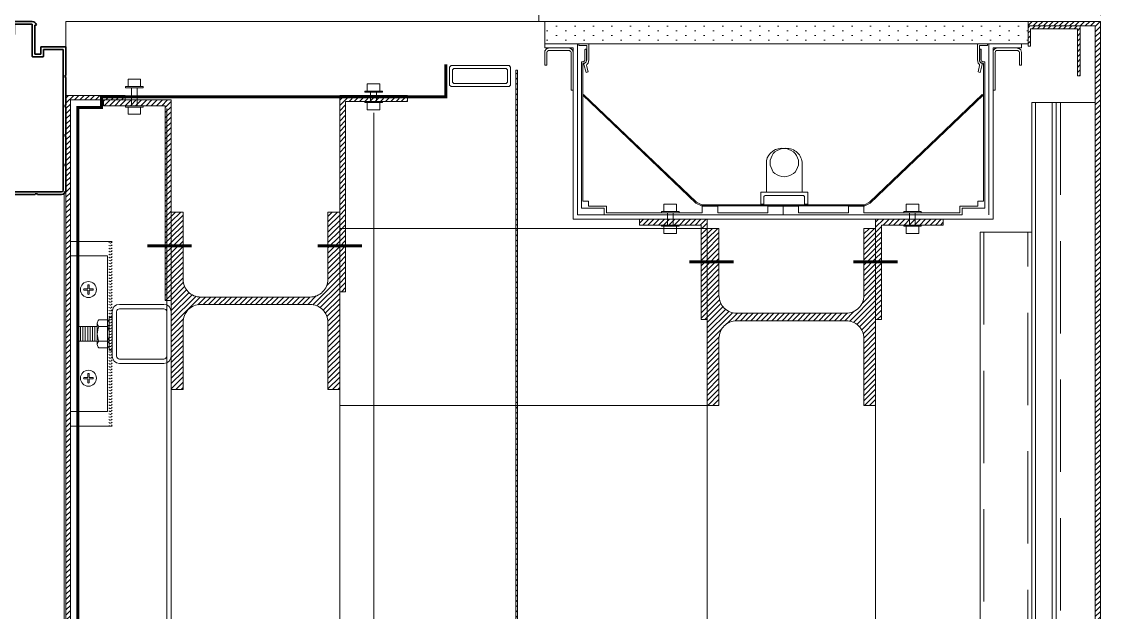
# Model space of a CAD drawing. Extents: x -2012 to 34975, y -1043 to 8321.
# Drawn here: x 6127.8 to 6200.8, y 2509 to 2549 of the extents above; entities that cross this region are included whole.
import ezdxf

# ---------------------------------------------------------------- set-up
doc = ezdxf.new("R2010")
doc.units = 0
doc.header["$LTSCALE"] = 25
doc.header["$PDMODE"] = 1
doc.linetypes.add('DOT2', pattern=[0.125, 0, -0.125])
doc.linetypes.add('HIDDEN', pattern=[0.375, 0.25, -0.125])
doc.layers.get('0').update_dxf_attribs({"color": 9, "lineweight": 9})
for name, color, linetype, lineweight in [('06D', 9, 'Continuous', 9), ('09P', 9, 'Continuous', 9), ('10', 9, 'Continuous', 9), ('15', 9, 'Continuous', 9), ('20', 9, 'DOT2', 9), ('31', 9, 'Continuous', 9), ('33', 9, 'BATTING', 9)]:
    doc.layers.add(name, color=color, linetype=linetype, lineweight=lineweight)
doc.linetypes.add('BATTING', pattern='A,0.0001,-0.1,[134,ltypeshp.shx,S=0.1,R=0,X=-0.1,Y=0],-0.2,[134,ltypeshp.shx,S=0.1,R=180,X=0.1,Y=0],-0.1', length=0.4001000000000002)
pattern_1 = [(135, (-1.360098787570677, -984.9016340087401), (-0.1767766952966369, -0.1767766952966369), [])]
pattern_2 = [(135, (-1.360342882893745, -985.9983857980696), (-0.1767766952966369, -0.1767766952966369), [])]

# ---------------------------------------------------------------- blocks, each defined once
blk = doc.blocks.new('p-dogramakose_trimlinesnap')
at = {"layer": '10', "lineweight": 35}
for p, q in [((2.272693221995723, 11.70999999999912), (4.020000000004074, 11.70999999999912)), ((4.050000000002909, 11.68000000000029), (4.050000000002909, 11.44999999999709)), ((5.949999999997088, 11.68000000000029), (5.949999999997088, 11.44999999999709)), ((5.979999999995925, 11.70999999999912), (7.727306778004277, 11.70999999999912)), ((2.099999999991267, 11.45999999999912), (2.029999999998834, 11.45999999999912)), ((2.099999999991267, 9.5), (2.099999999991267, 11.45999999999912)), ((2.279999999998834, 11.52999999999883), (3.469999999986612, 11.52999999999883)), ((2.279999999998834, 9.349999999998543), (2.279999999998834, 11.52999999999883)), ((3.469999999986612, 11.52999999999883), (3.469999999986612, 10.86000000000058)), ((3.649999999994178, 11.52999999999883), (3.886491470388136, 11.52999999999883)), ((3.649999999994178, 11.52999999999883), (3.649999999994178, 11.01000000000204)), ((3.649999999994178, 11.01000000000204), (4.949999999997088, 11.01000000000204)), ((3.941339745957519, 11.43499999999767), (3.886491470388136, 11.52999999999883)), ((3.967320508076227, 11.41999999999825), (4.020000000004074, 11.41999999999825)), ((4.949999999997088, 10.97000000000116), (4.949999999997088, 11.01000000000204)), ((4.949999999997088, 10.97000000000116), (5.050000000002909, 10.97000000000116)), ((5.050000000002909, 10.97000000000116), (5.050000000002909, 11.01000000000204)), ((5.050000000002909, 11.01000000000204), (6.349999999991268, 11.01000000000204)), ((5.979999999995925, 11.41999999999825), (6.032679491923771, 11.41999999999825)), ((6.058660254042479, 11.43499999999767), (6.113508529597311, 11.52999999999883)), ((6.113508529597311, 11.52999999999883), (6.349999999991268, 11.52999999999883)), ((6.349999999991268, 11.52999999999883), (6.349999999991268, 11.01000000000204)), ((6.529999999998834, 11.52999999999883), (7.719999999986613, 11.52999999999883)), ((6.529999999998834, 10.86000000000058), (6.529999999998834, 11.52999999999883)), ((7.719999999986613, 11.52999999999883), (7.719999999986613, 9.349999999998543)), ((7.899999999994179, 9.5), (7.899999999994179, 11.45999999999912)), ((7.969999999986613, 11.45999999999912), (7.899999999994179, 11.45999999999912)), ((3.5, 10.83000000000174), (6.5, 10.83000000000174)), ((0, 8.080000000001746), (0, 9.970000000001164)), ((0.0299999999988359, 10), (1.669999999998253, 10)), ((0.180000000007567, 9.819999999999707), (1.520000000004073, 9.819999999999707)), ((0.180000000007567, 0.3000000000029104), (0.180000000007567, 9.819999999999707)), ((1.520000000004073, 9.819999999999707), (1.520000000004073, 9.349999999998543)), ((1.699999999997089, 9.970000000001164), (1.699999999997089, 9.5)), ((1.699999999997089, 9.5), (2.099999999991267, 9.5)), ((8.30000000000291, 9.5), (7.899999999994179, 9.5)), ((8.30000000000291, 9.970000000001164), (8.30000000000291, 9.5)), ((8.330000000001746, 10), (9.969999999986612, 10)), ((8.479999999995924, 9.819999999999707), (9.819999999992431, 9.819999999999707)), ((8.479999999995924, 9.349999999998543), (8.479999999995924, 9.819999999999707)), ((9.819999999992431, 9.819999999999707), (9.819999999992431, 8.480000000003201)), ((10, 8.330000000001746), (10, 9.970000000001164)), ((1.550000000002909, 9.319999999999707), (2.25, 9.319999999999707)), ((7.75, 9.319999999999707), (8.44999999999709, 9.319999999999707)), ((0.0399999999935972, 8.080000000001746), (0, 8.080000000001746)), ((0.0399999999935972, 7.919999999998251), (0.0399999999935972, 8.080000000001746)), ((9.319999999992431, 8.44999999999709), (9.319999999992431, 7.75)), ((9.819999999992431, 8.480000000003201), (9.349999999991267, 8.480000000003201)), ((9.5, 8.30000000000291), (9.5, 7.900000000001455)), ((9.969999999986612, 8.30000000000291), (9.5, 8.30000000000291)), ((0, 6.080000000001746), (0, 7.919999999998251)), ((0, 7.919999999998251), (0.0399999999935972, 7.919999999998251)), ((9.349999999991267, 7.720000000001162), (11.52999999999883, 7.720000000001162)), ((9.5, 7.900000000001455), (11.4600000000064, 7.900000000001455)), ((11.4600000000064, 7.970000000001162), (11.4600000000064, 7.900000000001455)), ((11.52999999999883, 7.720000000001162), (11.52999999999883, 6.529999999998834)), ((11.7100000000064, 5.980000000003201), (11.7100000000064, 7.727306778011553)), ((0.0399999999935972, 6.080000000001746), (0, 6.080000000001746)), ((0, 4.080000000001746), (0, 5.919999999998251)), ((0, 5.919999999998251), (0.0399999999935972, 5.919999999998251)), ((0.0399999999935972, 5.919999999998251), (0.0399999999935972, 6.080000000001746)), ((10.83000000000174, 6.5), (10.83000000000174, 3.5)), ((11.52999999999883, 6.529999999998834), (10.86000000000058, 6.529999999998834)), ((11.00999999999476, 5.050000000002909), (11.00999999999476, 6.349999999998545)), ((11.52999999999883, 6.349999999998545), (11.00999999999476, 6.349999999998545)), ((11.41999999999825, 5.980000000003201), (11.41999999999825, 6.032679491923771)), ((11.43499999999767, 6.058660254035202), (11.52999999999883, 6.113508529611863)), ((11.68000000000756, 5.949999999997088), (11.44999999999709, 5.949999999997088)), ((11.52999999999883, 6.113508529611863), (11.52999999999883, 6.349999999998545)), ((10.96999999998661, 4.949999999997088), (10.96999999998661, 5.050000000002909)), ((10.96999999998661, 5.050000000002909), (11.00999999999476, 5.050000000002909)), ((10.96999999998661, 4.949999999997088), (11.00999999999476, 4.949999999997088)), ((11.00999999999476, 3.650000000001454), (11.00999999999476, 4.949999999997088)), ((0.0399999999935972, 4.080000000001746), (0, 4.080000000001746)), ((0, 2.080000000001745), (0, 3.919999999998252)), ((0, 3.919999999998252), (0.0399999999935972, 3.919999999998252)), ((0.0399999999935972, 3.919999999998252), (0.0399999999935972, 4.080000000001746)), ((11.52999999999883, 3.650000000001454), (11.00999999999476, 3.650000000001454)), ((11.41999999999825, 3.967320508076227), (11.41999999999825, 4.019999999996799)), ((11.43499999999767, 3.941339745964797), (11.52999999999883, 3.886491470388136)), ((11.68000000000756, 4.050000000002909), (11.44999999999709, 4.050000000002909)), ((11.52999999999883, 3.650000000001454), (11.52999999999883, 3.886491470388136)), ((11.7100000000064, 2.272693221988446), (11.7100000000064, 4.019999999996799)), ((10.86000000000058, 3.470000000001163), (11.52999999999883, 3.470000000001163)), ((11.52999999999883, 3.470000000001163), (11.52999999999883, 2.279999999998834)), ((9.319999999992431, 2.25), (9.319999999992431, 1.550000000002909)), ((11.52999999999883, 2.279999999998834), (9.349999999991267, 2.279999999998834)), ((0.0399999999935972, 2.080000000001745), (0, 2.080000000001745)), ((0, 0.3000000000029104), (0, 1.919999999998253)), ((0, 1.919999999998253), (0.0399999999935972, 1.919999999998253)), ((0.0399999999935972, 1.919999999998253), (0.0399999999935972, 2.080000000001745)), ((9.349999999991267, 1.519999999996798), (9.819999999992431, 1.519999999996798)), ((9.5, 1.699999999997089), (9.5, 2.099999999998543)), ((9.5, 2.099999999998543), (11.4600000000064, 2.099999999998543)), ((9.969999999986612, 1.699999999997089), (9.5, 1.699999999997089)), ((9.819999999992431, 1.519999999996798), (9.819999999992431, 0.180000000000291)), ((10, 0.0299999999988359), (10, 1.669999999998253)), ((11.4600000000064, 2.099999999998543), (11.4600000000064, 2.029999999998834)), ((9.819999999992431, 0.180000000000291), (0.3000000000029104, 0.180000000000291)), ((0.3000000000029104, 0), (1.919999999998253, 0)), ((1.919999999998253, 0.0400000000008731), (2.080000000001745, 0.0400000000008731)), ((1.919999999998253, 0), (1.919999999998253, 0.0400000000008731)), ((2.080000000001745, 0.0400000000008731), (2.080000000001745, 0)), ((2.080000000001745, 0), (3.919999999998252, 0)), ((3.919999999998252, 0.0400000000008731), (4.080000000001746, 0.0400000000008731)), ((3.919999999998252, 0), (3.919999999998252, 0.0400000000008731)), ((4.080000000001746, 0.0400000000008731), (4.080000000001746, 0)), ((4.080000000001746, 0), (5.919999999998251, 0)), ((5.919999999998251, 0.0400000000008731), (6.080000000001746, 0.0400000000008731)), ((5.919999999998251, 0), (5.919999999998251, 0.0400000000008731)), ((6.080000000001746, 0.0400000000008731), (6.080000000001746, 0)), ((6.080000000001746, 0), (7.919999999998251, 0)), ((7.919999999998251, 0.0400000000008731), (8.080000000001746, 0.0400000000008731)), ((7.919999999998251, 0), (7.919999999998251, 0.0400000000008731)), ((8.080000000001746, 0.0400000000008731), (8.080000000001746, 0)), ((8.080000000001746, 0), (9.969999999986612, 0))]:
    blk.add_line(p, q, dxfattribs=at)
for centre, radius, start, end in [((2.272693221995723, 11.43000000000029), 0.2799999999999998, 90, 166.1134596378043), ((4.020000000004074, 11.68000000000029), 0.03, 0, 90), ((5.979999999995925, 11.68000000000029), 0.03, 90, 180), ((7.727306778004277, 11.43000000000029), 0.28, 13.88654036219568, 90), ((2.029999999998834, 11.48999999999796), 0.0300000000000006, 166.1134596378043, 270), ((3.967320508076227, 11.45000000000436), 0.03, 209.9999999998368, 270), ((4.020000000004074, 11.44999999999709), 0.03, 270, 0), ((5.979999999995925, 11.44999999999709), 0.03, 180, 270), ((6.032679491923771, 11.44999999999709), 0.03, 270, 330.0000000014375), ((7.969999999986613, 11.48999999999796), 0.03, 270, 13.88654036219568), ((3.5, 10.86000000000058), 0.03, 180, 270), ((6.5, 10.86000000000058), 0.03, 270, 0), ((0.0299999999988359, 9.970000000001164), 0.03, 90, 180), ((1.669999999998253, 9.970000000001164), 0.03, 0, 90), ((8.330000000001746, 9.970000000001164), 0.03, 90, 180), ((9.969999999986612, 9.970000000001164), 0.03, 0, 90), ((1.550000000002909, 9.349999999998543), 0.03, 180, 270), ((2.25, 9.349999999998543), 0.03, 270, 0), ((7.75, 9.349999999998543), 0.03, 180, 270), ((8.44999999999709, 9.349999999998543), 0.03, 270, 0), ((9.349999999991267, 8.44999999999709), 0.03, 90, 180), ((9.969999999986612, 8.330000000001746), 0.03, 270, 0), ((9.349999999991267, 7.75), 0.03, 180, 270), ((11.49000000000524, 7.970000000001162), 0.03, 76.11345963877997, 180), ((11.43000000000756, 7.727306778011553), 0.28, 0, 76.11345963877997), ((10.86000000000058, 6.5), 0.03, 90, 180), ((11.44999999999709, 6.032679491923771), 0.03, 120.0000000019234, 180), ((11.44999999999709, 5.980000000003201), 0.03, 180, 270), ((11.68000000000756, 5.980000000003201), 0.03, 270, 0), ((11.44999999999709, 4.019999999996799), 0.03, 90, 180), ((11.44999999999709, 3.967320508076227), 0.03, 180, 239.9999999980766), ((11.68000000000756, 4.019999999996799), 0.03, 0, 90), ((10.86000000000058, 3.5), 0.03, 180, 270), ((9.349999999991267, 2.25), 0.03, 90, 180), ((11.43000000000756, 2.272693221988446), 0.2799999999999998, 283.8865403612201, 0), ((9.349999999991267, 1.550000000002909), 0.03, 180, 270), ((9.969999999986612, 1.669999999998253), 0.03, 0, 90), ((11.49000000000524, 2.029999999998834), 0.0300000000000006, 180, 283.8865403612201), ((0.3000000000029104, 0.3000000000029104), 0.3, 180, 270), ((0.3000000000029104, 0.3000000000029104), 0.12, 180, 270), ((9.969999999986612, 0.0299999999988359), 0.03, 270, 0)]:
    blk.add_arc(centre, radius, start, end, dxfattribs=at)
blk = doc.blocks.new('p-cephe-onkisim')
at = {"layer": '06D'}
for points in [[(-38, 2779.499999999953), (-38, 2356.500006638277)], [(-70.1095585608, 2344.985013291124), (-70, 68.42727035210635)]]:
    blk.add_lwpolyline(points, dxfattribs=at)
at = {"layer": '10'}
blk.add_lwpolyline([(0, 2356.500006638277), (-70, 2356.500006638277), (-70, 2276.499999999935), (0, 2276.499999999935)], close=True, dxfattribs=at)
at = {"xscale": -1}
blk.add_blockref('p-dogramakose_trimlinesnap', (-70, 2344.790006654192), dxfattribs=at)
blk = doc.blocks.new('k01-kapı önü aydınlatma elemanı')
blk.add_lwpolyline([(-0.0005000000237487, -0.2850000000034924), (13.91747877048328, -0.2850000000034924), (13.91747877048328, -11.87349893315695), (16.1314787705196, -11.87349893315695), (16.1314787705196, -11.58849893315346), (14.20247877051588, -11.58849893315346), (14.20247877051588, 0), (-14.20247877051588, 0), (-14.20247877051588, -11.59295397371169), (-16.1324787705671, -11.59295397371169), (-16.1324787705089, -11.87349893315695), (-13.91747877048328, -11.87349893315695), (-13.91747877048328, -0.2850000000034924)])
for points in [[(0.0005000000237487, -0.2850000000034924), (-12.10547877050703, -0.2850000000034924), (-12.10547877056524, -0.7380000000121072), (-13.65147877048002, -0.7380000000121072), (-13.65147877048002, -10.64349893317558), (-13.5524787704926, -10.64349893317558, -0.3370217431230697), (-13.40547877049539, -10.78049893316347), (-13.40547877049539, -11.4594989331672, 1.01521502419657), (-13.30647877050796, -11.4594989331672), (-13.31147877051262, -10.74599893318373), (-13.33647877047769, -10.64349893317558), (-13.36720377043821, -10.59277393319644), (-13.47447877051308, -10.56449893314857), (-13.5524787704926, -10.54449893315904), (-13.55247877043439, -1.220000000001164), (-13.16847877041437, -1.220000000030267), (-13.16847877041437, -0.885999999998603), (-11.94847877050051, -0.885999999998603), (-11.94847877050051, -0.4329999999899883), (-5.472499999974387, -0.4329999999899883), (-5.472499999974387, -0.885999999998603), (-4.419500000018159, -0.885999999998603), (-4.419500000018159, -0.4329999999899883), (-1.033500000019557, -0.4329999999899883), (-1.033500000077764, -0.885999999998603), (0.0004999999655411, -0.885999999998603), (0.0005000000237487, -0.2850000000034924)], [(-0.0005000000237487, -0.2850000000034924), (12.10547877050703, -0.2850000000034924), (12.10547877056524, -0.7380000000121072), (13.65147877048002, -0.7380000000121072), (13.65147877048002, -10.64349893317558), (13.5524787704926, -10.64349893317558, 0.3370217431230697), (13.40547877049539, -10.78049893316347), (13.40547877049539, -11.4594989331672, -1.01521502419657), (13.30647877050796, -11.4594989331672), (13.31147877051262, -10.74599893318373), (13.33647877047769, -10.64349893317558), (13.36720377043821, -10.59277393319644), (13.47447877051308, -10.56449893314857), (13.5524787704926, -10.54449893315904), (13.55247877043439, -1.220000000001164), (13.16847877041437, -1.220000000030267), (13.16847877041437, -0.885999999998603), (11.94847877050051, -0.885999999998603), (11.94847877050051, -0.4329999999899883), (5.472499999974387, -0.4329999999899883), (5.472499999974387, -0.885999999998603), (4.419500000018159, -0.885999999998603), (4.419500000018159, -0.4329999999899883), (1.033500000019557, -0.4329999999899883), (1.033500000077764, -0.885999999998603), (-0.0004999999655411, -0.885999999998603), (-0.0005000000237487, -0.2850000000034924)], [(1.131500000017695, -1.820999999996273), (1.131500000017695, -3.937000000005354, -0.4021833036927497), (-0.0794999999925494, -4.782999999995808, -0.4168075898443787), (-1.289500000013504, -3.853000000002793), (-1.289499999955295, -1.820999999996273)]]:
    blk.add_lwpolyline(points, format="xyb", close=True)
for points in [[(-13.47989591228543, -8.444030712329548), (-5.846499999985098, -1.141000000003258), (-5.512500000011642, -0.9739999999874271), (5.501500000013037, -0.9739999999874271), (5.856499999994413, -1.141000000003258), (13.50459980405867, -8.446041500894353), (13.55245044908952, -8.395943700743372), (5.89619511651108, -1.083112490538042), (5.516981299326288, -0.9047217652259858), (-5.528854372794738, -0.9047217652550898), (-5.886835629527923, -1.083712393650785), (-13.52778780751396, -8.393972344580106)], [(1.51549999997951, -1.003999999986262), (1.298499999975319, -1.003999999986262), (1.298499999975319, -1.524999999994179), (1.289500000013504, -1.554999999993014), (1.249499999976251, -1.58400000000256), (1.220499999995809, -1.603999999992083), (-1.368499999982303, -1.603999999992083), (-1.397500000020954, -1.58400000000256), (-1.427499999990686, -1.554999999993014), (-1.447500000009313, -1.524999999994179), (-1.447500000009313, -1.003999999986262), (-1.663500000024214, -1.003999999986262), (-1.663500000024214, -1.820999999996273), (1.51549999997951, -1.820999999996273)], [(0.8655000000144353, -3.986000000004423), (0.8854999999748541, -3.81899999998859), (0.8655000000144353, -3.651000000012571), (0.8165000000153668, -3.48399999999674), (0.7474999999976717, -3.336000000010243), (0.6695000000181608, -3.189000000013038), (0.5505000000121072, -3.089999999996507), (0.4035000000149013, -2.991999999998371), (0.2554999999701977, -2.923000000009777), (0.0885000000125729, -2.874000000010709), (-0.0794999999925494, -2.853999999992082), (-0.2364999999990687, -2.874000000010709), (-0.3935000000055879, -2.923000000009777), (-0.551500000001397, -2.991999999998371), (-0.6994999999878928, -3.089999999996507), (-0.8175000000046566, -3.189000000013038), (-0.915500000002794, -3.336000000010243), (-0.9845000000204888, -3.48399999999674), (-1.033500000019557, -3.651000000012571), (-1.033500000019557, -3.81899999998859), (-1.033500000019557, -3.986000000004423), (-0.9845000000204888, -4.152999999991151), (-0.915500000002794, -4.301000000006752), (-0.8175000000046566, -4.439000000013038), (-0.6994999999878928, -4.557000000000698), (-0.551500000001397, -4.654999999998834), (-0.3935000000055879, -4.723999999987427), (-0.2364999999990687, -4.772999999986494), (-0.0794999999925494, -4.782999999995808), (0.0885000000125729, -4.772999999986494), (0.2554999999701977, -4.723999999987427), (0.4035000000149013, -4.654999999998834), (0.5505000000121072, -4.557000000000698), (0.6695000000181608, -4.439000000013038), (0.7474999999976717, -4.301000000006752), (0.8165000000153668, -4.152999999991151)], [(-14.26247877051355, -11.46049893315648), (-14.21247877046698, -11.37149893314927), (-14.20247877051588, -11.27349893315113), (-14.20247877051588, -8.723498933162773), (-14.35047877050237, -8.723498933162773), (-14.35047877050237, -11.27349893315113), (-14.370478770521, -11.34249893316882), (-14.38047877047211, -11.37149893314927), (-14.4494787704898, -11.42049893314833), (-14.49847877048887, -11.42049893314833), (-15.83647877047769, -11.42049893314833), (-15.88647877046605, -11.42049893314833), (-15.93547877052333, -11.37149893314927), (-15.96447877050377, -11.34249893316882), (-15.9844787705224, -11.27349893315113), (-15.9844787705224, -10.42649893317139), (-16.1324787705089, -10.42649893317139), (-16.1324787705089, -11.27349893315113), (-16.11247877049027, -11.37149893314927), (-16.08247877052054, -11.46049893315648), (-16.00447877048282, -11.52949893317418), (-15.9154787705047, -11.55849893315462), (-15.83647877047769, -11.58849893315346), (-14.49847877048887, -11.58849893315346), (-14.39947877050144, -11.55849893315462), (-14.33047877048375, -11.52949893317418)], [(16.1314787705196, -11.40149893317721), (16.1314787705196, -10.42649893317139), (15.9834787704749, -10.42649893317139), (15.9834787704749, -11.27349893315113), (15.97447877051308, -11.34249893316882), (15.93447877047583, -11.37149893314927), (15.88547877047676, -11.42049893314833), (15.81647877051728, -11.42049893314833), (14.50747877050889, -11.42049893314833), (14.44847877050051, -11.42049893314833), (14.39947877050144, -11.37149893314927), (14.3694787704735, -11.34249893316882), (14.35047877050237, -11.27349893315113), (14.35047877050237, -8.723498933162773), (14.20247877051588, -8.723498933162773), (14.20247877051588, -11.27349893315113), (14.2224787704763, -11.37149893314927), (14.27147877047537, -11.46049893315648), (14.34047877049306, -11.52949893317418), (14.39947877050144, -11.55849893315462), (14.50747877050889, -11.58849893315346), (15.81647877051728, -11.58849893315346), (15.93447877047583, -11.55849893315462), (16.00347877049353, -11.52949893317418)], [(-13.14947877050144, -10.78049893316347), (-13.16947877052007, -10.66249893317581), (-13.1994787704898, -10.56449893314857), (-13.28747877047863, -10.47549893317045), (-13.29747877048794, -10.44649893316091), (-13.29747877048794, -10.40649893315276), (-13.1994787704898, -9.973498933162773), (-13.33647877047769, -9.924498933163704), (-13.46447877050377, -10.47549893317045), (-13.46447877050377, -10.5154989331495), (-13.45447877049446, -10.54449893315904), (-13.43547877052333, -10.56449893314857), (-13.42021561262663, -10.57091388356639), (-13.39547877048608, -10.57449893315788), (-13.37887398002203, -10.58828935233759), (-13.36647877050564, -10.59349893315811), (-13.36039768945193, -10.60363406824763), (-13.33647877047769, -10.62349893315695), (-13.32955353683792, -10.65557369950693), (-13.29747877048794, -10.71149893317488), (-13.28747877047863, -10.78049893316347), (-13.28747877047863, -11.74549893315998), (-13.81947877048515, -11.74549893315998), (-13.81947877048515, -11.87349893315695), (-13.14947877050144, -11.87349893315695)], [(13.81847877049586, -11.74549893315998), (13.28747877047863, -11.74549893315998), (13.28747877047863, -10.78049893316347), (13.30647877050796, -10.71149893317488), (13.32710377051262, -10.66474893313716), (13.33647877047769, -10.62349893315695), (13.36409781820839, -10.59587988545536), (13.36547877051635, -10.59349893315811), (13.36720377043821, -10.59277393319644), (13.38547877047676, -10.57449893315788), (13.41988331830362, -10.5706332536356), (13.43447877047583, -10.56449893314857), (13.45447877049446, -10.54449893315904), (13.47447877051308, -10.5154989331495), (13.47447877051308, -10.47549893317045), (13.33647877047769, -9.924498933163704), (13.19847877050051, -9.973498933162773), (13.30647877050796, -10.40649893315276), (13.28747877047863, -10.44649893316091), (13.28747877047863, -10.47549893317045), (13.19847877050051, -10.56449893314857), (13.16847877047257, -10.66249893317581), (13.13947877049213, -10.78049893316347), (13.13947877049213, -11.87349893315695), (13.81847877049586, -11.87349893315695)]]:
    blk.add_lwpolyline(points, close=True)
blk = doc.blocks.new('*U663')
for points in [[(-0.0874999999650754, -0.4230000000097789), (-0.5794999999925495, -0.4230000000097789), (-0.5794999999925495, 0.4329999999899883), (-0.0874999999650754, 0.4329999999899883)], [(-0.0874999999650754, 0.5938058129977435), (0, 0.5938058129977435), (0, -0.5938058129977435), (-0.0874999999650754, -0.5938058129977435)], [(0.9204999996582046, 0.5938058129977435), (0.8329999996931292, 0.5938058129977435), (0.8329999996931292, -0.5938058129977435), (0.9204999996582046, -0.5938058129977435)], [(0.9204999996582046, -0.4230000000097789), (1.412499999685678, -0.4230000000097789), (1.412499999685678, 0.4329999999899883), (0.9204999996582046, 0.4329999999899883)]]:
    blk.add_lwpolyline(points, close=True)
for points in [[(0.8329999996931292, 0.2050000000162981), (0, 0.2050000000162981)], [(0.8329999996931292, -0.1950000000069849), (0, -0.1950000000069849)]]:
    blk.add_lwpolyline(points)
blk = doc.blocks.new('*U664')
for points in [[(-0.0874999999650754, -0.4230000000097789), (-0.5794999999925495, -0.4230000000097789), (-0.5794999999925495, 0.4329999999899883), (-0.0874999999650754, 0.4329999999899883)], [(-0.0874999999650754, 0.5938058129977435), (0, 0.5938058129977435), (0, -0.5938058129977435), (-0.0874999999650754, -0.5938058129977435)], [(1.297499846608842, 0.5938058129977435), (1.209999846643768, 0.5938058129977435), (1.209999846643768, -0.5938058129977435), (1.297499846608842, -0.5938058129977435)], [(1.297499846608842, -0.4230000000097789), (1.789499846636315, -0.4230000000097789), (1.789499846636315, 0.4329999999899883), (1.297499846608842, 0.4329999999899883)]]:
    blk.add_lwpolyline(points, close=True)
for points in [[(1.209999846643768, 0.2050000000162981), (0, 0.2050000000162981)], [(1.209999846643768, -0.1950000000069849), (0, -0.1950000000069849)]]:
    blk.add_lwpolyline(points)
blk = doc.blocks.new('*U665')
for points in [[(-0.0874999999650754, -0.4230000000097789), (-0.5794999999925495, -0.4230000000097789), (-0.5794999999925495, 0.4329999999899883), (-0.0874999999650754, 0.4329999999899883)], [(-0.0874999999650754, 0.5938058129977435), (0, 0.5938058129977435), (0, -0.5938058129977435), (-0.0874999999650754, -0.5938058129977435)], [(0.6974998469813729, 0.5938058129977435), (0.6099998470162975, 0.5938058129977435), (0.6099998470162975, -0.5938058129977435), (0.6974998469813729, -0.5938058129977435)], [(0.6974998469813729, -0.4230000000097789), (1.189499847008846, -0.4230000000097789), (1.189499847008846, 0.4329999999899883), (0.6974998469813729, 0.4329999999899883)]]:
    blk.add_lwpolyline(points, close=True)
for points in [[(0.6099998470162975, 0.2050000000162981), (0, 0.2050000000162981)], [(0.6099998470162975, -0.1950000000069849), (0, -0.1950000000069849)]]:
    blk.add_lwpolyline(points)
blk = doc.blocks.new('Prf-40x40')
for points in [[(1.5, -1.99999999999818), (-1.5, -2.000000000001818, -0.4142135623730951), (-2, -1.500000000001818), (-2, 1.49999999999818, -0.4142135623730951), (-1.5, 1.99999999999818), (1.5, 2.000000000001818, -0.4142135623730951), (2, 1.500000000001818), (2, -1.49999999999818, -0.4142135623730951)], [(1.499999999999544, -1.699999999998908), (-1.5, -1.700000000002545, -0.4142135623738941), (-1.699999999999818, -1.500000000001818), (-1.699999999999818, 1.49999999999818, -0.4142135623738941), (-1.499999999999544, 1.699999999998908), (1.5, 1.700000000002545, -0.4142135623738941), (1.699999999999818, 1.500000000001818), (1.699999999999818, -1.49999999999818, -0.4142135623738941)]]:
    blk.add_lwpolyline(points, format="xyb", close=True)
blk.add_point((0, 0))
blk = doc.blocks.new('VIDA-GY2')
for p, q in [((-0.5, 8.589607805436941), (-0.5, 5.899999999999977)), ((0.5, 8.589607805436941), (0.4999999999999716, 5.899999999999977)), ((-0.5, 5.899999999999977), (-3.1896078054381, 5.900000000000004)), ((-0.5, 4.900000000000004), (-3.1896078054381, 4.900000000000034)), ((-0.5, 4.899999999999976), (-0.5, 2.210392194562189)), ((3.189607805438071, 5.900000000000004), (0.5, 5.899999999999977)), ((0.4999999999999716, 4.899999999999976), (0.5, 2.210392194562189)), ((3.189607805438071, 4.900000000000004), (0.5, 4.900000000000004))]:
    blk.add_line(p, q)
blk.add_circle((0, 5.400000000000004), 5.4)
for centre, start, end in [((0, 6.550000000000013), 76.22585300197206, 103.7741469980279), ((-1.150000000000005, 5.400000000000004), 166.2258530019796, 193.7741469980196), ((0, 4.25), 256.2258530019721, 283.7741469980279), ((1.150000000000005, 5.400000000000004), 346.2258530019803, 13.77414699802054)]:
    blk.add_arc(centre, 2.1, start, end)
blk = doc.blocks.new('A$C24435FA4')
for p, q in [((6.820071714173535, 6.249997481238097, -1.4262014e-09), (4.000071764050517, 6.249997518083546, -2.3473916e-09)), ((6.820071704918518, 5.249997481238097, -1.4263009e-09), (6.820071714115329, 6.249997481238097, -1.4262014e-09)), ((4.300071705132721, 5.283457885845563, -1.4274519e-09), (4.300071608100552, -5.250002484652212, -1.4282193e-09)), ((4.300071608100552, -5.250002484652212, -1.4282193e-09), (4.300071705190931, 5.283457885845563, -1.4271819e-09)), ((4.300071705132721, 5.283457885845563, -1.4271819e-09), (6.820071705267763, 5.283457851735875, -1.4262446e-09)), ((6.820071608177386, -5.250002518761903, -2.315744e-09), (6.820071705267763, 5.283457851735875, -1.426244e-09)), ((4.200071716622915, 1.099997516430448, -1.4803732e-09), (4.000071716611272, 1.099997518234886, -1.48043e-09)), ((4.000071716611272, 1.099997518234886, -1.48043e-09), (4.000071696296798, -1.100002481776754, -1.4806432e-09)), ((4.200071716622915, 1.099997516430448, -1.4803732e-09), (4.200071696308441, -1.100002483581192, -1.4806005e-09)), ((4.300071715202648, 0.9499975154758432, -1.4803732e-09), (4.900071715237571, 0.9499975099461152, -1.4802168e-09)), ((4.300071711069904, 0.4999975154642017, -1.4804158e-09), (4.900071711046621, 0.4999975099344738, -1.4802595e-09)), ((5.000071713118814, 0.7249975090380758, -1.4802168e-09), (5.000071699789258, -0.725002490973566, -1.4803589e-09)), ((5.000071711081544, 0.499997509061359, -1.4802453e-09), (6.300071711069902, 0.4999974970705808, -1.4799184e-09)), ((5.162571701861451, -0.5000024924520404, -1.4803021e-09), (5.162571711058262, 0.4999975075479597, -1.4802026e-09)), ((5.325071701838169, -0.5000024939654395, -1.4802595e-09), (5.325071711093186, 0.4999975060345605, -1.48016e-09)), ((5.487571701873091, -0.5000024954788387, -1.4802168e-09), (5.487571711069903, 0.4999975045211614, -1.4801174e-09)), ((5.650071701849809, -0.5000024969340302, -1.4801742e-09), (5.65007171104662, 0.4999975030659698, -1.4800747e-09)), ((5.812571701826526, -0.5000024984474294, -1.4801458e-09), (5.812571711081544, 0.4999975015525707, -1.4800463e-09)), ((5.975071701861451, -0.5000024999608286, -1.4801032e-09), (5.975071711058263, 0.4999975000391716, -1.4800037e-09)), ((6.137571701838169, -0.5000025014742278, -1.4800605e-09), (6.137571711093187, 0.4999974985257724, -1.479961e-09)), ((6.300071701873093, -0.5000025029294193, -1.4800179e-09), (6.300071711069902, 0.4999974970705808, -1.4799184e-09)), ((4.300071701873092, -0.5000024845357987, -1.4805153e-09), (4.900071701849809, -0.5000024900655263, -1.4803589e-09)), ((5.000071701826527, -0.5000024909968488, -1.4803447e-09), (6.300071701873093, -0.5000025029294193, -1.4800179e-09)), ((4.200071696308441, -1.100002483581192, -1.4806005e-09), (4.000071696296798, -1.100002481776754, -1.4806432e-09)), ((4.300071697682142, -0.95000248454744, -1.4805579e-09), (4.900071697717065, -0.95000249001896, -1.4804016e-09)), ((4.300071608100552, -5.250002484652212, -1.4282193e-09), (6.820071608177386, -5.250002518878318, -1.427282e-09)), ((6.820071598980575, -6.250002518587281, -2.3158435e-09), (6.820071608177386, -5.250002518761903, -2.315744e-09)), ((4.000071648857556, -6.250002481800037, -1.4807142e-09), (6.820071598980575, -6.250002518587281))]:
    blk.add_line(p, q)
for centre, radius, start, end in [((4.121502346126362, 6.27976537280483, -1.4248798e-09), 0.1294724266690873, 200.3002220731475, 318.4444423384352), ((4.121502344263717, 6.07976537279319, -1.4249224e-09), 0.1294724266690873, 200.3002220731475, 318.4444423384352), ((4.121502342401071, 5.879765372781546, -1.4249792e-09), 0.1294724266690873, 200.3002220731475, 318.4444423384352), ((4.121502340596633, 5.679765372769908, -1.4250219e-09), 0.1294724266690873, 200.3002220731475, 318.4444423384352), ((4.121502338733988, 5.479765372758263, -1.4250787e-09), 0.1294724266690873, 200.3002220731475, 318.4444423384352), ((4.121502336871343, 5.27976537280483, -1.4251214e-09), 0.1294724266690873, 200.3002220731475, 318.4444423384352), ((4.121502331399824, 4.679765372769907, -1.4252635e-09), 0.1294724266690873, 200.3002220731475, 318.4444423384352), ((4.121502329537178, 4.479765372758264, -1.4253203e-09), 0.1294724266690873, 200.3002220731475, 318.4444423384352), ((4.121502335066907, 5.07976537279319, -1.425164e-09), 0.1294724266690873, 200.3002220731475, 318.4444423384352), ((4.121502333204261, 4.879765372781547, -1.4252208e-09), 0.1294724266690873, 200.3002220731475, 318.4444423384352), ((4.121502327674533, 4.27976537280483, -1.4253629e-09), 0.1294724266690873, 200.3002220731475, 318.4444423384352), ((4.121502325870096, 4.07976537279319, -1.4254198e-09), 0.1294724266690873, 200.3002220731475, 318.4444423384352), ((4.121502324007451, 3.879765372781549, -1.4254624e-09), 0.1294724266690873, 200.3002220731475, 318.4444423384352), ((4.121502322144806, 3.679765372769907, -1.4255193e-09), 0.1294724266690873, 200.3002220731475, 318.4444423384352), ((4.121502320340368, 3.479765372758265, -1.4255619e-09), 0.1294724266690873, 200.3002220731475, 318.4444423384352), ((4.121502318477722, 3.279765372804831, -1.4256187e-09), 0.1294724266690873, 200.3002220731475, 318.4444423384352), ((4.121502316615077, 3.079765372793189, -1.4256614e-09), 0.1294724266690873, 200.3002220731475, 318.4444423384352), ((4.121502314810641, 2.879765372781549, -1.4257182e-09), 0.1294724266690873, 200.3002220731475, 318.4444423384352), ((4.121502312947995, 2.679765372769906, -1.4257608e-09), 0.1294724266690873, 200.3002220731475, 318.4444423384352), ((4.121502311085349, 2.479765372758265, -1.4258035e-09), 0.1294724266690873, 200.3002220731475, 318.4444423384352), ((4.121502309280912, 2.27976537280483, -1.4258603e-09), 0.1294724266690873, 200.3002220731475, 318.4444423384352), ((4.121502307418268, 2.079765372793189, -1.425903e-09), 0.1294724266690873, 200.3002220731475, 318.4444423384352), ((4.121502305555623, 1.879765372781548, -1.4259598e-09), 0.1294724266690873, 200.3002220731475, 318.4444423384352), ((4.121502303751184, 1.679765372769907, -1.4260024e-09), 0.1294724266690873, 200.3002220731475, 318.4444423384352), ((4.121502301888539, 1.479765372758264, -1.4260593e-09), 0.1294724266690873, 200.3002220731475, 318.4444423384352), ((4.121502300025895, 1.279765372804831, -1.4261019e-09), 0.1294724266690873, 200.3002220731475, 318.4444423384352), ((4.121502298221456, 1.079765372793189, -1.4261587e-09), 0.1294724266690873, 200.3002220731475, 318.4444423384352), ((4.121502296358811, 0.8797653727815486, -1.4262014e-09), 0.1294724266690873, 200.3002220731475, 318.4444423384352), ((4.50319671316538, 0.7249975136364811), 0.3031250000003355, 132.0750215221172, 227.9249774223555), ((4.696946713142096, 0.7249975118320438), 0.3031250000003355, 312.0750215221173, 47.92497742235547), ((4.121502294496166, 0.6797653727699072, -1.4262582e-09), 0.1294724266690873, 200.3002220731475, 318.4444423384352), ((4.121502292691728, 0.4797653727582656, -1.4263009e-09), 0.1294724266690873, 200.3002220731475, 318.4444423384352), ((4.121502290829083, 0.2797653728048317, -1.4263577e-09), 0.1294724266690873, 200.3002220731475, 318.4444423384352), ((4.121502288966438, 0.0797653727931902, -1.4264003e-09), 0.1294724266690873, 200.3002220731475, 318.4444423384352), ((5.500071706483139, -2.495595254e-06), 1.300000000001291, 157.3801345241232, 202.619864421102), ((3.700071706436574, -2.4790060706e-06), 1.300000000001291, 337.3801345241233, 22.61986442110202), ((4.121502287162001, -0.1202346272184513, -1.426443e-09), 0.1294724266690873, 200.3002220731475, 318.4444423384352), ((4.121502285299357, -0.3202346272300929, -1.4264998e-09), 0.1294724266690873, 200.3002220731475, 318.4444423384352), ((4.12150228343671, -0.5202346272417345, -1.4265424e-09), 0.1294724266690873, 200.3002220731475, 318.4444423384352), ((4.503196699777618, -0.7250024863751606), 0.3031250000003021, 132.0750215221172, 227.9249774223555), ((4.696946699754334, -0.725002488179598), 0.3031250000003021, 312.0750215221173, 47.92497742235547), ((4.121502281632274, -0.720234627253376, -1.4265993e-09), 0.1294724266690873, 200.3002220731475, 318.4444423384352), ((4.121502279769628, -0.9202346272068098, -1.4266419e-09), 0.1294724266690873, 200.3002220731475, 318.4444423384352), ((4.121502277906984, -1.12023462721845, -1.4266988e-09), 0.1294724266690873, 200.3002220731475, 318.4444423384352), ((4.121502276102547, -1.320234627230091, -1.4267414e-09), 0.1294724266690873, 200.3002220731475, 318.4444423384352), ((4.121502274239901, -1.520234627241734, -1.4267982e-09), 0.1294724266690873, 200.3002220731475, 318.4444423384352), ((4.121502272377256, -1.720234627253375, -1.4268409e-09), 0.1294724266690873, 200.3002220731475, 318.4444423384352), ((4.121502270572819, -1.920234627206809, -1.4268977e-09), 0.1294724266690873, 200.3002220731475, 318.4444423384352), ((4.121502268710174, -2.12023462721845, -1.4269403e-09), 0.1294724266690873, 200.3002220731475, 318.4444423384352), ((4.121502266847529, -2.320234627230091, -1.426983e-09), 0.1294724266690873, 200.3002220731475, 318.4444423384352), ((4.121502265043091, -2.520234627241733, -1.4270398e-09), 0.1294724266690873, 200.3002220731475, 318.4444423384352), ((4.121502263180443, -2.720234627253375, -1.4270825e-09), 0.1294724266690873, 200.3002220731475, 318.4444423384352), ((4.121502261317799, -2.920234627206808, -1.4271393e-09), 0.1294724266690873, 200.3002220731475, 318.4444423384352), ((4.121502259513363, -3.12023462721845, -1.4271819e-09), 0.1294724266690873, 200.3002220731475, 318.4444423384352), ((4.121502257650718, -3.320234627230091, -1.4272388e-09), 0.1294724266690873, 200.3002220731475, 318.4444423384352), ((4.121502255788072, -3.520234627241733, -1.4272814e-09), 0.1294724266690873, 200.3002220731475, 318.4444423384352), ((4.121502253983634, -3.720234627253375, -1.4273382e-09), 0.1294724266690873, 200.3002220731475, 318.4444423384352), ((4.12150225212099, -3.920234627206808, -1.4273809e-09), 0.1294724266690873, 200.3002220731475, 318.4444423384352), ((4.121502250316551, -4.12023462721845, -1.4274377e-09), 0.1294724266690873, 200.3002220731475, 318.4444423384352), ((4.121502248453906, -4.320234627230091, -1.4274804e-09), 0.1294724266690873, 200.3002220731475, 318.4444423384352), ((4.121502246591261, -4.520234627241734, -1.4275372e-09), 0.1294724266690873, 200.3002220731475, 318.4444423384352), ((4.121502244786825, -4.720234627253375, -1.4275798e-09), 0.1294724266690873, 200.3002220731475, 318.4444423384352), ((4.121502242924178, -4.920234627206808, -1.4276225e-09), 0.1294724266690873, 200.3002220731475, 318.4444423384352), ((4.121502241061533, -5.12023462721845, -1.4276793e-09), 0.1294724266690873, 200.3002220731475, 318.4444423384352), ((4.121502239257096, -5.320234627230091, -1.4277219e-09), 0.1294724266690873, 200.3002220731475, 318.4444423384352), ((4.121502237394451, -5.520234627241732, -1.4277788e-09), 0.1294724266690873, 200.3002220731475, 318.4444423384352), ((4.121502235531806, -5.720234627253375, -1.4278214e-09), 0.1294724266690873, 200.3002220731475, 318.4444423384352), ((4.121502231864723, -6.120234627218451, -1.4279209e-09), 0.1294724266690873, 200.3002220731475, 318.4444423384352), ((4.121502233727368, -5.920234627206807, -1.4278783e-09), 0.1294724266690873, 200.3002220731475, 318.4444423384352)]:
    blk.add_arc(centre, radius, start, end)
at = {"xscale": 0.09999999997671699, "yscale": 0.09999999997671699, "zscale": 0.09999999997671699, "rotation": 179.9999994663915}
for p in [(5.600071689113972, 3.539997494139241, -1.4274661e-09), (5.600071633816697, -2.460002505860757, -1.4274661e-09)]:
    blk.add_blockref('VIDA-GY2', p, dxfattribs=at)
at = {"layer": '10'}
blk.add_blockref('Prf-40x40', (2, 0), dxfattribs=at)
blk = doc.blocks.new('p-cephekolon-80')
at = {"layer": '09P'}
h = blk.add_hatch(dxfattribs=at)
h.set_pattern_fill('ANSI31', color=256, scale=2, angle=90, style=0)
h.set_pattern_definition([(135, (-0.0002440953230689, -1153.319416858405), (-0.1767766952966369, -0.1767766952966369), [])])
h.paths.add_polyline_path([(-0.3485599161158461, -0.3294556439104781), (-0.348315820825519, -79.70000000001164), (-4.885175370407524, -79.69999999995345), (-4.885175370407524, -80), (0, -80), (0, 0), (-37.15038665949578, 0), (-37.15038665949578, -3.709368355590413), (-36.80224620909758, -3.709368355590413), (-36.80224620909758, -0.3294556439686858)])
h = blk.add_hatch(dxfattribs=at)
h.set_pattern_fill('ANSI31', color=256, scale=2, angle=90, style=0)
h.set_pattern_definition([(135, (-39.45024388078127, -1149.842652276424), (-0.1767766952966369, -0.1767766952966369), [])])
h.paths.add_polyline_path([(-39.54999978546402, -76.71716468449449), (-39.55024388078346, -3.515539170028204), (-39.45024388077764, -3.515539170028204), (-39.44999978545821, -76.71716468449449)])
h = blk.add_hatch(dxfattribs=at)
h.set_pattern_fill('ANSI31', color=256, scale=2, angle=90, style=0)
h.set_pattern_definition([(135, (-51.47541935865411, -1147.20834986863), (-0.1767766952966369, -0.1767766952966369), [])])
h.paths.add_polyline_path([(-66.00017537068925, -5), (-70.00000000040745, -4.999999999941791), (-69.99975590467693, -75), (-65.99975590458962, -75), (-65.99975590458962, -74.70000000001164), (-69.69975590468857, -74.70000000001164), (-69.7000000004191, -5.299999999988358), (-66.00017537068925, -5.299999999988358)])
h = blk.add_hatch(dxfattribs=at)
h.set_pattern_fill('ANSI31', color=256, scale=2, angle=90, style=0)
h.set_pattern_definition(pattern_2)
edge = h.paths.add_edge_path()
edge.add_line((-26.60890233755345, -54.00161420193035), (-26.60890233755345, -66.00161420193035))
edge.add_line((-26.60890233755345, -66.00161420193035), (-25.80890233753598, -66.00161420193035))
edge.add_line((-25.80890233753598, -66.00161420193035), (-25.80890233753598, -61.45161420194199))
edge.add_arc((-24.608902337568, -61.45161420189833), 1.199999999967985, 89.9999999993052, 180.0000000020844, ccw=False)
edge.add_line((-24.60890233755345, -60.25161420193035), (-17.20890233755926, -60.25161420193035))
edge.add_arc((-17.20890233750106, -61.45161420188379), 1.199999999953432, -2.779074748104904e-09, 90.00000000277919, ccw=False)
edge.add_line((-16.00890233754762, -61.45161420194199), (-16.00890233754762, -66.00161420193035))
edge.add_line((-16.00890233754762, -66.00161420193035), (-15.20890233755926, -66.00161420198856))
edge.add_line((-15.20890233755926, -66.00161420198856), (-15.20890233755926, -54.00161420193035))
edge.add_line((-15.20890233755926, -54.00161420193035), (-16.00890233754762, -54.00161420193035))
edge.add_line((-16.00890233754762, -54.00161420193035), (-16.00890233754762, -58.55161420197692))
edge.add_arc((-17.2089023374865, -58.55161420199147), 1.19999999993888, -90.00000000347399, 6.947971087356564e-10, ccw=False)
edge.add_line((-17.20890233755926, -59.75161420193035), (-24.60890233755345, -59.75161420193035))
edge.add_arc((-24.60890233758255, -58.55161420197692), 1.199999999953432, 180, 270.0000000013896, ccw=False)
edge.add_line((-25.80890233753598, -58.55161420197692), (-25.80890233753598, -54.00161420193035))
edge.add_line((-25.80890233753598, -54.00161420193035), (-26.60890233755345, -54.00161420193035))
h = blk.add_hatch(dxfattribs=at)
h.set_pattern_fill('ANSI31', color=256, scale=2, angle=90, style=0)
h.set_pattern_definition(pattern_1)
edge = h.paths.add_edge_path()
edge.add_line((-62.87493116800215, -55.09836599125993), (-62.87493116800215, -67.09836599125993))
edge.add_line((-62.87493116800215, -67.09836599125993), (-62.07493116798469, -67.09836599125993))
edge.add_line((-62.07493116798469, -67.09836599125993), (-62.07493116798469, -62.54836599127155))
edge.add_arc((-60.8749311680167, -62.5483659912279), 1.199999999967985, 89.9999999993052, 180.0000000020844, ccw=False)
edge.add_line((-60.87493116800215, -61.34836599125993), (-53.47493116800796, -61.34836599125993))
edge.add_arc((-53.47493116794976, -62.54836599121336), 1.199999999953432, -2.779074748104904e-09, 90.00000000277919, ccw=False)
edge.add_line((-52.27493116799633, -62.54836599127155), (-52.27493116799633, -67.09836599125993))
edge.add_line((-52.27493116799633, -67.09836599125993), (-51.47493116800796, -67.09836599131813))
edge.add_line((-51.47493116800796, -67.09836599131813), (-51.47493116800796, -55.09836599125993))
edge.add_line((-51.47493116800796, -55.09836599125993), (-52.27493116799633, -55.09836599125993))
edge.add_line((-52.27493116799633, -55.09836599125993), (-52.27493116799633, -59.6483659913065))
edge.add_arc((-53.47493116793521, -59.64836599132103), 1.19999999993888, -90.00000000347399, 6.947971087356564e-10, ccw=False)
edge.add_line((-53.47493116800796, -60.84836599125992), (-60.87493116800215, -60.84836599125992))
edge.add_arc((-60.87493116803125, -59.6483659913065), 1.199999999953432, 180, 270.0000000013896, ccw=False)
edge.add_line((-62.07493116798469, -59.6483659913065), (-62.07493116798469, -55.09836599125993))
edge.add_line((-62.07493116798469, -55.09836599125993), (-62.87493116800215, -55.09836599125993))
h = blk.add_hatch(dxfattribs=at)
h.set_pattern_fill('ANSI31', color=256, scale=2, angle=90, style=0)
h.set_pattern_definition(pattern_2)
h.paths.add_polyline_path([(-27.00890233751852, -59.8223730570171), (-26.60890233752434, -59.8223730569589), (-26.60890233752434, -66.6265010672505), (-31.18801122703008, -66.62650106690126), (-31.18801122703008, -66.22650106722722), (-27.00890233751852, -66.22650106722722)])
h = blk.add_hatch(dxfattribs=at)
h.set_pattern_fill('ANSI31', color=256, scale=2, angle=90, style=0)
h.set_pattern_definition(pattern_2)
h.paths.add_polyline_path([(-14.80890233756509, -59.8223730570171), (-15.20890233755926, -59.8223730569589), (-15.20890233755926, -66.6265010672505), (-10.62979344805353, -66.62650106690126), (-10.62979344805353, -66.22650106722722), (-14.80890233756509, -66.22650106722722)])
h = blk.add_hatch(dxfattribs=at)
h.set_pattern_fill('ANSI31', color=256, scale=2, angle=90, style=0)
h.set_pattern_definition(pattern_1)
h.paths.add_polyline_path([(-63.27493116799633, -61.11192030942765), (-62.87493116800215, -61.11192030936945), (-62.87493116800215, -74.70000000024446), (-67.45404005750788, -74.69999999989523), (-67.45404005750788, -74.30000000022119), (-63.27493116799633, -74.30000000022119)])
h = blk.add_hatch(dxfattribs=at)
h.set_pattern_fill('ANSI31', color=256, scale=2, angle=90, style=0)
h.set_pattern_definition(pattern_1)
h.paths.add_polyline_path([(-51.07493116804288, -61.71192030911334), (-51.47493116803707, -61.71192030905513), (-51.47493116803707, -75), (-46.89582227853134, -74.99999999965074), (-46.89582227853134, -74.59999999997672), (-51.07493116804288, -74.59999999997672)])
h = blk.add_hatch(dxfattribs=at)
h.set_pattern_fill('ANSI31', color=256, scale=2, angle=90, style=0)
h.set_pattern_definition(pattern_2)
h.paths.add_polyline_path([(-1.360342882893745, -76.3200872883317), (-1.557425781938944, -76.3200872883317), (-1.557425781909841, -79.50291710090823), (-4.734117819054516, -79.50291710090823), (-4.734117819054516, -78.32986080367121), (-4.885175370407524, -78.32986080367121), (-4.885175370407524, -79.69999999995345), (-1.360342882893745, -79.69999999995345)])
h = blk.add_hatch(dxfattribs=at)
h.set_pattern_fill('DOTS', color=256, scale=10, angle=90, style=0)
h.set_pattern_definition([(90, (-5.338021229516017, -961.4999999999416), (-0.625, 0.3125000000000002), [0, -0.625])])
h.paths.add_polyline_path([(-37.60197877054453, -80.00000000005821), (-37.60197877054453, -78.50000000005821), (-4.885175370407524, -78.5), (-4.885175370407524, -80)])
for points in [[(-0.3485599161158461, -0.3294556439104781), (-0.3485599161158461, -0.3294556439104781), (-0.3485599161158461, -0.3294556439104781), (-0.348315820825519, -79.70000000001164), (-4.885175370407524, -79.69999999995345), (-4.885175370407524, -80), (0, -80), (0, 0), (-37.15038665949578, 0), (-37.15038665949578, -3.709368355590413), (-36.80224620909758, -3.709368355590413), (-36.80224620909758, -0.3294556439686858), (-0.3485599161158461, -0.3294556439104781)], [(-27.00890233751852, -59.8223730570171), (-26.60890233752434, -59.8223730569589), (-26.60890233752434, -66.6265010672505), (-31.18801122703008, -66.62650106690126), (-31.18801122703008, -66.22650106722722), (-27.00890233751852, -66.22650106722722), (-27.00890233842074, -59.8223730570171)], [(-14.80890233756509, -59.8223730570171), (-15.20890233755926, -59.8223730569589), (-15.20890233755926, -66.6265010672505), (-10.62979344805353, -66.62650106690126), (-10.62979344805353, -66.22650106722722), (-14.80890233756509, -66.22650106722722), (-14.80890233666286, -59.8223730570171)], [(-63.27493116799633, -61.11192030942765), (-62.87493116800215, -61.11192030936945), (-62.87493116800215, -74.70000000024446), (-67.45404005750788, -74.69999999989523), (-67.45404005750788, -74.30000000022119), (-63.27493116799633, -74.30000000022119), (-63.27493116889853, -61.11192030942765)], [(-51.07493116804288, -61.71192030911334), (-51.47493116803707, -61.71192030905513), (-51.47493116803707, -75), (-46.89582227853134, -74.99999999965074), (-46.89582227853134, -74.59999999997672), (-51.07493116804288, -74.59999999997672), (-51.07493116714068, -61.71192030911334)], [(-1.360342882893745, -76.3200872883317), (-1.557425781938944, -76.3200872883317), (-1.557425781909841, -79.50291710090823), (-4.734117819054516, -79.50291710090823), (-4.734117819054516, -78.32986080367121), (-4.885175370407524, -78.32986080367121), (-4.885175370407524, -79.69999999995345), (-1.360342882893745, -79.69999999995345), (-1.360342882893745, -76.3200872883317)]]:
    blk.add_lwpolyline(points)
for points in [[(-39.54999978546402, -76.71716468449449), (-39.55024388078346, -3.515539170028204), (-39.45024388077764, -3.515539170028204), (-39.44999978545821, -76.71716468449449)], [(-66.00017537068925, -5), (-70.00000000040745, -4.999999999941791), (-69.99975590467693, -75), (-65.99975590458962, -75), (-65.99975590458962, -74.70000000001164), (-69.69975590468857, -74.70000000001164), (-69.7000000004191, -5.299999999988358), (-66.00017537068925, -5.299999999988358)], [(-43.94007747197065, -75.60391648299992), (-40.00943390834618, -75.60391648299992), (-39.90943390836946, -75.70391648303485), (-39.90943390836946, -76.9239164640312), (-40.00943390834618, -77.02391646400793), (-43.94007747197065, -77.02391646400793), (-44.04007747200558, -76.9239164640312), (-44.04007747200558, -75.70391648303485)], [(-43.74007747201722, -75.80391648301156), (-43.84007747199393, -75.90391648304649), (-43.84007747199393, -76.72391646401957), (-43.74007747201722, -76.82391646405449), (-40.20943390835782, -76.82391646399628), (-40.1094339083811, -76.72391646401957), (-40.1094339083811, -75.90391648304649), (-40.20943390835782, -75.80391648301156)]]:
    blk.add_lwpolyline(points, close=True)
for points in [[(-26.60890233755345, -54.00161420193035), (-26.60890233755345, -66.00161420193035), (-25.80890233753598, -66.00161420193035), (-25.80890233753598, -61.45161420194199, -0.4142135623873024), (-24.60890233755345, -60.25161420193035), (-17.20890233755926, -60.25161420193035, -0.4142135624015094), (-16.00890233754762, -61.45161420194199), (-16.00890233754762, -66.00161420193035), (-15.20890233755926, -66.00161420198856), (-15.20890233755926, -54.00161420193035), (-16.00890233754762, -54.00161420193035), (-16.00890233754762, -58.55161420197692, -0.4142135623944058), (-17.20890233755926, -59.75161420193035), (-24.60890233755345, -59.75161420193035, -0.4142135623801987), (-25.80890233753598, -58.55161420197692), (-25.80890233753598, -54.00161420193035), (-26.60890233755345, -54.00161420193035)], [(-62.87493116800215, -55.09836599125993), (-62.87493116800215, -67.09836599125993), (-62.07493116798469, -67.09836599125993), (-62.07493116798469, -62.54836599127155, -0.4142135623873024), (-60.87493116800215, -61.34836599125993), (-53.47493116800796, -61.34836599125993, -0.4142135624015094), (-52.27493116799633, -62.54836599127155), (-52.27493116799633, -67.09836599125993), (-51.47493116800796, -67.09836599131813), (-51.47493116800796, -55.09836599125993), (-52.27493116799633, -55.09836599125993), (-52.27493116799633, -59.6483659913065, -0.4142135623944058), (-53.47493116800796, -60.84836599125992), (-60.87493116800215, -60.84836599125992, -0.4142135623801987), (-62.07493116798469, -59.6483659913065), (-62.07493116798469, -55.09836599125993), (-62.87493116800215, -55.09836599125993)]]:
    blk.add_lwpolyline(points, format="xyb", close=True)
at = {"const_width": 0.2}
for points in [[(-24.80890233753598, -63.72661420190708), (-27.80890233753599, -63.72661420190708)], [(-13.70890233755927, -63.72661420190708), (-16.70890233755926, -63.72661420190708)], [(-61.49714113499975, -64.82336599123664), (-64.49714113499977, -64.82336599123664)], [(-49.97493116803707, -64.82336599123664), (-52.97493116803707, -64.82336599123664)]]:
    blk.add_lwpolyline(points, dxfattribs=at)
at = {"layer": '06D'}
for points in [[(-2.985922284016851, -74.51198055502024), (-2.986166379336281, -6.136543087097378), (-4.634993306370231, -6.136543087097378), (-4.634749211050801, -74.51198055502024)], [(-2.986166379336281, -6.136543087097378), (-2.985922284016851, -74.51198055502024), (-0.348315820825519, -74.51198055502024), (-0.34855991614495, -6.136543087097378)], [(-4.634993306370231, -7.159721970168903), (-4.634749211050801, -65.73484244482825), (-8.14312149840407, -65.73484244482825), (-8.143365593723502, -7.159721970168903)], [(-51.47517526336013, -66.00161420193035), (-51.47517526336013, -54.00161420193035), (-26.60890233761165, -54.00161420193035), (-26.60890233761165, -66.00161420193035)]]:
    blk.add_lwpolyline(points, close=True, dxfattribs=at)
for points in [[(-4.402506293708939, -6.136543087097378), (-4.402262198418612, -74.51198055502024)], [(-3.264854110029772, -6.136543087097378), (-3.264610014739445, -74.51198055502024)], [(-62.87541935864465, -20.43231897808801), (-62.87493116800215, -56.20877175399801)], [(-51.47541935865046, -20.43231897808801), (-51.47493116800796, -56.20877175399801)], [(-26.60914643290198, -20.43231897808801), (-26.60890233758255, -55.11201996466843)], [(-15.20914643287869, -20.43231897808801), (-15.20890233755926, -55.11201996466843)]]:
    blk.add_lwpolyline(points, dxfattribs=at)
at = {"layer": '10', "linetype": 'HIDDEN', "const_width": 0.2}
blk.add_lwpolyline([(-40.22322203172189, -3.197177776353781), (-40.22322203172552, -5.215539170028931), (-65.9353099836444, -5.199999999942518), (-65.9353099836444, -5.799999999988357), (-69.2000000004191, -5.799999999988357), (-69.19975590468857, -74.18568479962414), (-67.59975590462454, -74.18568479962414), (-67.59975590462454, -74.80000000000291), (-67.59975590462454, -74.89999999997963), (-44.49975569012349, -74.91391647381532), (-44.29975569011184, -74.91391647381532), (-44.29975569011184, -77.11391647381242)], dxfattribs=at)
at = {"layer": '15'}
blk.add_lwpolyline([(-37.60197877054453, -80.00000000005821), (-37.60197877054453, -78.50000000005821), (-4.885175370407524, -78.5), (-4.885175370407524, -80)], close=True, dxfattribs=at)
at = {"layer": '20', "linetype": 'HIDDEN'}
for points in [[(-2.706405156961409, -74.51198055502024), (-2.706649252280839, -6.136543087097378)], [(-7.899008484964722, -65.73484244482825), (-7.899252580284156, -7.159721970168903)], [(-4.913505666694618, -7.159721970168903), (-4.913261571375187, -65.73484244482825)]]:
    blk.add_lwpolyline(points, dxfattribs=at)
at = {"layer": '33', "ltscale": 0.4}
for points in [[(-63.17517526372103, -5.880102958897622), (-63.1749311679905, -74.12112101074307)], [(-49.17517526372103, -5.998866196718152), (-49.1749311679905, -73.82112101081294)]]:
    blk.add_lwpolyline(points, dxfattribs=at)
at = {"xscale": -1, "rotation": 90}
for name, p in [('*U663', (-29.09845678225975, -66.22650106722722)), ('*U663', (-12.71934789282386, -66.22650106722722)), ('*U664', (-65.36448561276666, -74.30000000022119)), ('*U665', (-49.18037672327954, -74.59999999997672))]:
    blk.add_blockref(name, p, dxfattribs=at)
at = {"layer": '06D', "extrusion": (0, 0, -1), "xscale": -1, "zscale": -1, "rotation": 180}
blk.add_blockref('A$C24435FA4', (62.87493116800215, -58.85649220366032), dxfattribs=at)
at = {"layer": '31', "xscale": -1}
blk.add_blockref('k01-kapı önü aydınlatma elemanı', (-21.47050000002491, -66.62650106690126), dxfattribs=at)
blk = doc.blocks.new('p-cephe-onkisim-toplam')
blk.add_blockref('p-cephe-onkisim', (0, 0))
at = {"layer": '10', "xscale": -1, "rotation": 180}
blk.add_blockref('p-cephekolon-80', (0, 2276.500006638278), dxfattribs=at)

msp = doc.modelspace()

# ---------------------------------------------------------------- linework, layer by layer
at = {"layer": '20'}
msp.add_lwpolyline([(6200.838333276035, 2971.999951086425), (6200.838333276035, 2548.999957724748)], dxfattribs=at)

# ---------------------------------------------------------------- block references
msp.add_blockref('p-cephe-onkisim-toplam', (6200.838333276035, 192.4999510864691))

doc.saveas('drawing.dxf')
